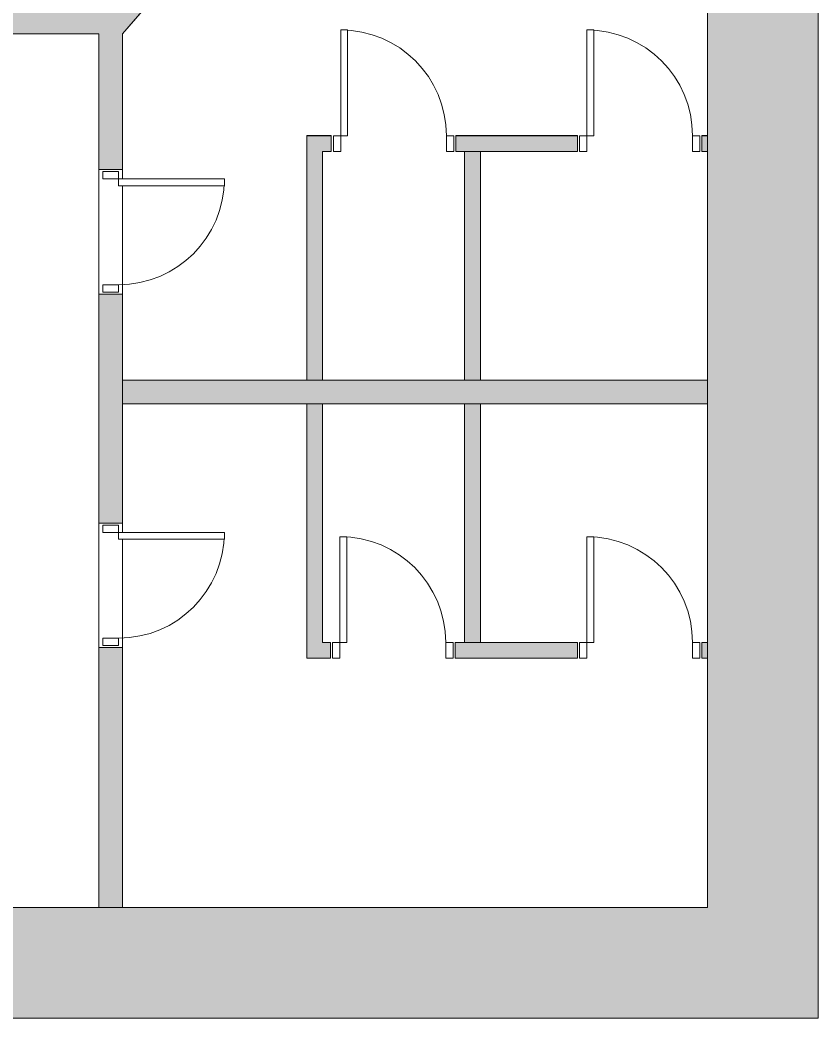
# Model space of a CAD drawing. Header units: centimetres. Extents: x -760 to 750, y -1383 to 587.
# Drawn here: x 245 to 750, y -1382 to -751 of the extents above; entities that cross this region are included whole.
import ezdxf

# ---------------------------------------------------------------- set-up
doc = ezdxf.new("R2010")
doc.units = ezdxf.units.CM
doc.header["$LTSCALE"] = 5
doc.layers.add('Structure - Floor Plan', color=7, linetype='Continuous')

# ---------------------------------------------------------------- blocks, each defined once
blk = doc.blocks.new('Group-2')
at = {"color": 255, "linetype": 'Continuous', "lineweight": 5, "transparency": 33554687}
blk.add_wipeout([(116.29, -1312.49), (294.62, -1312.49), (294.62, -759.73), (116.29, -759.73)], dxfattribs=at)
at = {"color": 7, "linetype": 'Continuous', "lineweight": 5, "transparency": 33554687, "flags": 128}
blk.add_lwpolyline([(116.29, -1312.49), (294.62, -1312.49), (294.62, -759.73), (116.29, -759.73)], close=True, dxfattribs=at)
blk = doc.blocks.new('Group-3')
at = {"color": 255, "linetype": 'Continuous', "lineweight": 5, "transparency": 33554687}
blk.add_wipeout([(309.62, -978.86), (679.66, -978.86), (679.66, -634.24), (417.96, -634.24), (309.62, -759.73)], dxfattribs=at)
at = {"color": 7, "linetype": 'Continuous', "lineweight": 5, "transparency": 33554687, "flags": 128}
blk.add_lwpolyline([(309.62, -978.86), (679.66, -978.86), (679.66, -634.24), (417.96, -634.24), (309.62, -759.73)], close=True, dxfattribs=at)
blk = doc.blocks.new('Group-4')
at = {"color": 255, "linetype": 'Continuous', "lineweight": 5, "transparency": 33554687}
blk.add_wipeout([(679.66, -993.86), (309.62, -993.86), (309.62, -1312.49), (679.66, -1312.49)], dxfattribs=at)
at = {"color": 7, "linetype": 'Continuous', "lineweight": 5, "transparency": 33554687, "flags": 128}
blk.add_lwpolyline([(679.66, -993.86), (309.62, -993.86), (309.62, -1312.49), (679.66, -1312.49)], close=True, dxfattribs=at)
blk = doc.blocks.new('Group-10')
at = {"color": 7, "linetype": 'Continuous', "lineweight": 5, "transparency": 33554687}
for p, q in [((302.75, -744.73), (411.1, -619.24)), ((309.62, -759.73), (417.96, -634.24))]:
    blk.add_line(p, q, dxfattribs=at)
blk = doc.blocks.new('Group-11')
at = {"color": 7, "transparency": 33554623}
blk.add_blockref('Group-10', (0, 0), dxfattribs=at)
blk = doc.blocks.new('Group-33')
at = {"color": 7, "linetype": 'Continuous', "lineweight": 5, "transparency": 33554687}
for p, q in [((679.66, -1312.49), (679.66, -77.74)), ((749.66, -1382.49), (749.66, -77.74))]:
    blk.add_line(p, q, dxfattribs=at)
blk = doc.blocks.new('Group-34')
at = {"color": 7, "transparency": 33554623}
blk.add_blockref('Group-33', (0, 0), dxfattribs=at)
blk = doc.blocks.new('Group-40')
at = {"color": 7, "linetype": 'Continuous', "lineweight": 5, "transparency": 33554687}
for p, q in [((426.1, -1154.85), (426.1, -993.86)), ((436.1, -1144.85), (436.1, -993.86))]:
    blk.add_line(p, q, dxfattribs=at)
blk = doc.blocks.new('Group-41')
at = {"color": 7, "transparency": 33554623}
blk.add_blockref('Group-40', (0, 0), dxfattribs=at)
blk = doc.blocks.new('Group-48')
at = {"color": 7, "linetype": 'Continuous', "lineweight": 5, "transparency": 33554687}
blk.add_line((-324.16, -759.73), (294.62, -759.73), dxfattribs=at)
blk = doc.blocks.new('Group-49')
at = {"color": 7, "transparency": 33554623}
blk.add_blockref('Group-48', (0, 0), dxfattribs=at)
blk = doc.blocks.new('Group-83')
at = {"color": 7, "linetype": 'Continuous', "lineweight": 5, "transparency": 33554687}
for p, q in [((679.66, -1312.49), (116.29, -1312.49)), ((749.66, -1382.49), (101.29, -1382.49))]:
    blk.add_line(p, q, dxfattribs=at)
blk = doc.blocks.new('Group-84')
at = {"color": 7, "transparency": 33554623}
blk.add_blockref('Group-83', (0, 0), dxfattribs=at)
blk = doc.blocks.new('Group-105')
at = {"color": 7, "linetype": 'Continuous', "lineweight": 5, "transparency": 33554687}
for p, q in [((-38.1, 5), (-38.1, -5)), ((38.1, 5), (38.1, -5))]:
    blk.add_line(p, q, dxfattribs=at)
blk = doc.blocks.new('Group-106')
at = {"color": 255, "linetype": 'Continuous', "lineweight": 5, "transparency": 33554687}
for points in [[(-38.1, 5), (-33.45, 5), (-33.45, -5), (-38.1, -5)], [(33.45, 5), (38.1, 5), (38.1, -5), (33.45, -5)]]:
    blk.add_wipeout(points, dxfattribs=at)
at = {"color": 7, "linetype": 'Continuous', "lineweight": 5, "transparency": 33554687, "flags": 128}
for points in [[(-38.1, 5), (-33.45, 5), (-33.45, -5), (-38.1, -5)], [(33.45, 5), (38.1, 5), (38.1, -5), (33.45, -5)]]:
    blk.add_lwpolyline(points, close=True, dxfattribs=at)
blk = doc.blocks.new('Group-107')
at = {"color": 7, "transparency": 33554687}
blk.add_blockref('Group-105', (0, 0), dxfattribs=at)
blk.add_blockref('Group-106', (0, 0), dxfattribs=at)
at = {"color": 7, "linetype": 'Continuous', "lineweight": 5, "transparency": 33554687}
for p, q in [((-38.1, 5), (-33.45, 5)), ((-33.45, 5), (-33.45, -5)), ((38.1, 5), (33.45, 5)), ((33.45, 5), (33.45, -5)), ((-38.1, -5), (-33.45, -5)), ((38.1, -5), (33.45, -5))]:
    blk.add_line(p, q, dxfattribs=at)
blk = doc.blocks.new('Group-108')
at = {"color": 7, "linetype": 'Continuous', "lineweight": 5, "transparency": 33554687}
blk.add_arc((-33.45, 5), 66.9, 0, 90, dxfattribs=at)
blk = doc.blocks.new('Group-109')
at = {"color": 255, "linetype": 'Continuous', "lineweight": 5, "transparency": 33554687}
blk.add_wipeout([(-33.45, 5), (-33.45, 71.9), (-29.05, 71.9), (-29.05, 5)], dxfattribs=at)
at = {"color": 7, "linetype": 'Continuous', "lineweight": 5, "transparency": 33554687, "flags": 128}
blk.add_lwpolyline([(-33.45, 5), (-33.45, 71.9), (-29.05, 71.9), (-29.05, 5)], close=True, dxfattribs=at)
blk = doc.blocks.new('Group-110')
at = {"color": 7, "transparency": 33554687}
blk.add_blockref('Group-109', (0, 0), dxfattribs=at)
at = {"color": 7, "linetype": 'Continuous', "lineweight": 5, "transparency": 33554687}
for p, q in [((-33.45, 5), (-33.45, 71.9)), ((-33.45, 71.9), (-29.05, 71.9)), ((-29.05, 5), (-29.05, 71.9)), ((-33.45, 5), (-29.05, 5))]:
    blk.add_line(p, q, dxfattribs=at)
blk = doc.blocks.new('Group-111')
at = {"color": 7, "transparency": 33554687}
blk.add_blockref('Group-110', (0, 0), dxfattribs=at)
blk = doc.blocks.new('Door (2D)-6')
at = {"color": 7, "transparency": 33554687}
blk.add_blockref('Group-107', (0, 0), dxfattribs=at)
at = {"color": 0, "flags": 1}
for tag in ['IFC_UUID', 'instanceID']:
    blk.add_attdef(tag, (294.62, -1148.04), '', height=0.018, dxfattribs=at)
at = {"color": 7, "transparency": 33554687}
blk.add_blockref('Group-108', (0, 0), dxfattribs=at)
blk.add_blockref('Group-111', (0, 0), dxfattribs=at)
blk = doc.blocks.new('Group-112')
at = {"color": 7, "linetype": 'Continuous', "lineweight": 5, "transparency": 33554687}
for p, q in [((-38.1, 5), (-38.1, -5)), ((38.1, 5), (38.1, -5))]:
    blk.add_line(p, q, dxfattribs=at)
blk = doc.blocks.new('Group-113')
at = {"color": 255, "linetype": 'Continuous', "lineweight": 5, "transparency": 33554687}
for points in [[(-38.1, 5), (-33.45, 5), (-33.45, -5), (-38.1, -5)], [(33.45, 5), (38.1, 5), (38.1, -5), (33.45, -5)]]:
    blk.add_wipeout(points, dxfattribs=at)
at = {"color": 7, "linetype": 'Continuous', "lineweight": 5, "transparency": 33554687, "flags": 128}
for points in [[(-38.1, 5), (-33.45, 5), (-33.45, -5), (-38.1, -5)], [(33.45, 5), (38.1, 5), (38.1, -5), (33.45, -5)]]:
    blk.add_lwpolyline(points, close=True, dxfattribs=at)
blk = doc.blocks.new('Group-114')
at = {"color": 7, "transparency": 33554687}
blk.add_blockref('Group-112', (0, 0), dxfattribs=at)
blk.add_blockref('Group-113', (0, 0), dxfattribs=at)
at = {"color": 7, "linetype": 'Continuous', "lineweight": 5, "transparency": 33554687}
for p, q in [((-38.1, 5), (-33.45, 5)), ((-33.45, 5), (-33.45, -5)), ((38.1, 5), (33.45, 5)), ((33.45, 5), (33.45, -5)), ((-38.1, -5), (-33.45, -5)), ((38.1, -5), (33.45, -5))]:
    blk.add_line(p, q, dxfattribs=at)
blk = doc.blocks.new('Group-115')
at = {"color": 7, "linetype": 'Continuous', "lineweight": 5, "transparency": 33554687}
blk.add_arc((-33.45, 5), 66.9, 0, 90, dxfattribs=at)
blk = doc.blocks.new('Group-116')
at = {"color": 255, "linetype": 'Continuous', "lineweight": 5, "transparency": 33554687}
blk.add_wipeout([(-33.45, 5), (-33.45, 71.9), (-29.05, 71.9), (-29.05, 5)], dxfattribs=at)
at = {"color": 7, "linetype": 'Continuous', "lineweight": 5, "transparency": 33554687, "flags": 128}
blk.add_lwpolyline([(-33.45, 5), (-33.45, 71.9), (-29.05, 71.9), (-29.05, 5)], close=True, dxfattribs=at)
blk = doc.blocks.new('Group-117')
at = {"color": 7, "transparency": 33554687}
blk.add_blockref('Group-116', (0, 0), dxfattribs=at)
at = {"color": 7, "linetype": 'Continuous', "lineweight": 5, "transparency": 33554687}
for p, q in [((-33.45, 5), (-33.45, 71.9)), ((-33.45, 71.9), (-29.05, 71.9)), ((-29.05, 5), (-29.05, 71.9)), ((-33.45, 5), (-29.05, 5))]:
    blk.add_line(p, q, dxfattribs=at)
blk = doc.blocks.new('Group-118')
at = {"color": 7, "transparency": 33554687}
blk.add_blockref('Group-117', (0, 0), dxfattribs=at)
blk = doc.blocks.new('Door (2D)-7')
at = {"color": 7, "transparency": 33554687}
blk.add_blockref('Group-114', (0, 0), dxfattribs=at)
at = {"color": 0, "flags": 1}
for tag in ['IFC_UUID', 'instanceID']:
    blk.add_attdef(tag, (294.62, -924.45), '', height=0.018, dxfattribs=at)
at = {"color": 7, "transparency": 33554687}
blk.add_blockref('Group-115', (0, 0), dxfattribs=at)
blk.add_blockref('Group-118', (0, 0), dxfattribs=at)
blk = doc.blocks.new('Group-119')
at = {"color": 7, "linetype": 'Continuous', "lineweight": 5, "transparency": 33554687}
for p, q in [((294.62, -759.73), (294.62, -845.71)), ((309.62, -759.73), (309.62, -845.71)), ((294.62, -845.71), (309.62, -845.71)), ((309.62, -924.45), (294.62, -924.45)), ((294.62, -924.45), (294.62, -1069.3)), ((309.62, -924.45), (309.62, -1069.3)), ((294.62, -1069.3), (309.62, -1069.3)), ((309.62, -1148.04), (294.62, -1148.04)), ((294.62, -1148.04), (294.62, -1312.49)), ((309.62, -1148.04), (309.62, -1312.49))]:
    blk.add_line(p, q, dxfattribs=at)
blk = doc.blocks.new('Group-120')
at = {"color": 7, "transparency": 33554623}
blk.add_blockref('Group-119', (0, 0), dxfattribs=at)
blk = doc.blocks.new('Group-121')
at = {"color": 7, "linetype": 'Continuous', "lineweight": 5, "transparency": 33554687}
for p, q in [((309.62, -978.86), (679.66, -978.86)), ((309.62, -993.86), (679.66, -993.86))]:
    blk.add_line(p, q, dxfattribs=at)
blk = doc.blocks.new('Group-122')
at = {"color": 7, "transparency": 33554623}
blk.add_blockref('Group-121', (0, 0), dxfattribs=at)
blk = doc.blocks.new('Group-123')
at = {"color": 7, "linetype": 'Continuous', "lineweight": 5, "transparency": 33554687}
for p, q in [((-38.1, 5), (-38.1, -5)), ((38.1, 5), (38.1, -5))]:
    blk.add_line(p, q, dxfattribs=at)
blk = doc.blocks.new('Group-124')
at = {"color": 255, "linetype": 'Continuous', "lineweight": 5, "transparency": 33554687}
for points in [[(-38.1, 5), (-33.45, 5), (-33.45, -5), (-38.1, -5)], [(33.45, 5), (38.1, 5), (38.1, -5), (33.45, -5)]]:
    blk.add_wipeout(points, dxfattribs=at)
at = {"color": 7, "linetype": 'Continuous', "lineweight": 5, "transparency": 33554687, "flags": 128}
for points in [[(-38.1, 5), (-33.45, 5), (-33.45, -5), (-38.1, -5)], [(33.45, 5), (38.1, 5), (38.1, -5), (33.45, -5)]]:
    blk.add_lwpolyline(points, close=True, dxfattribs=at)
blk = doc.blocks.new('Group-125')
at = {"color": 7, "transparency": 33554687}
blk.add_blockref('Group-123', (0, 0), dxfattribs=at)
blk.add_blockref('Group-124', (0, 0), dxfattribs=at)
at = {"color": 7, "linetype": 'Continuous', "lineweight": 5, "transparency": 33554687}
for p, q in [((-38.1, 5), (-33.45, 5)), ((-33.45, 5), (-33.45, -5)), ((38.1, 5), (33.45, 5)), ((33.45, 5), (33.45, -5)), ((-38.1, -5), (-33.45, -5)), ((38.1, -5), (33.45, -5))]:
    blk.add_line(p, q, dxfattribs=at)
blk = doc.blocks.new('Group-126')
at = {"color": 7, "linetype": 'Continuous', "lineweight": 5, "transparency": 33554687}
blk.add_arc((-33.45, 5), 66.9, 0, 90, dxfattribs=at)
blk = doc.blocks.new('Group-127')
at = {"color": 255, "linetype": 'Continuous', "lineweight": 5, "transparency": 33554687}
blk.add_wipeout([(-33.45, 5), (-33.45, 71.9), (-29.05, 71.9), (-29.05, 5)], dxfattribs=at)
at = {"color": 7, "linetype": 'Continuous', "lineweight": 5, "transparency": 33554687, "flags": 128}
blk.add_lwpolyline([(-33.45, 5), (-33.45, 71.9), (-29.05, 71.9), (-29.05, 5)], close=True, dxfattribs=at)
blk = doc.blocks.new('Group-128')
at = {"color": 7, "transparency": 33554687}
blk.add_blockref('Group-127', (0, 0), dxfattribs=at)
at = {"color": 7, "linetype": 'Continuous', "lineweight": 5, "transparency": 33554687}
for p, q in [((-33.45, 5), (-33.45, 71.9)), ((-33.45, 71.9), (-29.05, 71.9)), ((-29.05, 5), (-29.05, 71.9)), ((-33.45, 5), (-29.05, 5))]:
    blk.add_line(p, q, dxfattribs=at)
blk = doc.blocks.new('Group-129')
at = {"color": 7, "transparency": 33554687}
blk.add_blockref('Group-128', (0, 0), dxfattribs=at)
blk = doc.blocks.new('Door (2D)-8')
at = {"color": 7, "transparency": 33554687}
blk.add_blockref('Group-125', (0, 0), dxfattribs=at)
at = {"color": 0, "flags": 1}
for tag in ['IFC_UUID', 'instanceID']:
    blk.add_attdef(tag, (441.23, -1154.85), '', height=0.018, dxfattribs=at)
at = {"color": 7, "transparency": 33554687}
blk.add_blockref('Group-126', (0, 0), dxfattribs=at)
blk.add_blockref('Group-129', (0, 0), dxfattribs=at)
blk = doc.blocks.new('Group-130')
at = {"color": 7, "linetype": 'Continuous', "lineweight": 5, "transparency": 33554687}
for p, q in [((-38.1, 5), (-38.1, -5)), ((38.1, 5), (38.1, -5))]:
    blk.add_line(p, q, dxfattribs=at)
blk = doc.blocks.new('Group-131')
at = {"color": 255, "linetype": 'Continuous', "lineweight": 5, "transparency": 33554687}
for points in [[(-38.1, 5), (-33.45, 5), (-33.45, -5), (-38.1, -5)], [(33.45, 5), (38.1, 5), (38.1, -5), (33.45, -5)]]:
    blk.add_wipeout(points, dxfattribs=at)
at = {"color": 7, "linetype": 'Continuous', "lineweight": 5, "transparency": 33554687, "flags": 128}
for points in [[(-38.1, 5), (-33.45, 5), (-33.45, -5), (-38.1, -5)], [(33.45, 5), (38.1, 5), (38.1, -5), (33.45, -5)]]:
    blk.add_lwpolyline(points, close=True, dxfattribs=at)
blk = doc.blocks.new('Group-132')
at = {"color": 7, "transparency": 33554687}
blk.add_blockref('Group-130', (0, 0), dxfattribs=at)
blk.add_blockref('Group-131', (0, 0), dxfattribs=at)
at = {"color": 7, "linetype": 'Continuous', "lineweight": 5, "transparency": 33554687}
for p, q in [((-38.1, 5), (-33.45, 5)), ((-33.45, 5), (-33.45, -5)), ((38.1, 5), (33.45, 5)), ((33.45, 5), (33.45, -5)), ((-38.1, -5), (-33.45, -5)), ((38.1, -5), (33.45, -5))]:
    blk.add_line(p, q, dxfattribs=at)
blk = doc.blocks.new('Group-133')
at = {"color": 7, "linetype": 'Continuous', "lineweight": 5, "transparency": 33554687}
blk.add_arc((-33.45, 5), 66.9, 0, 90, dxfattribs=at)
blk = doc.blocks.new('Group-134')
at = {"color": 255, "linetype": 'Continuous', "lineweight": 5, "transparency": 33554687}
blk.add_wipeout([(-33.45, 5), (-33.45, 71.9), (-29.05, 71.9), (-29.05, 5)], dxfattribs=at)
at = {"color": 7, "linetype": 'Continuous', "lineweight": 5, "transparency": 33554687, "flags": 128}
blk.add_lwpolyline([(-33.45, 5), (-33.45, 71.9), (-29.05, 71.9), (-29.05, 5)], close=True, dxfattribs=at)
blk = doc.blocks.new('Group-135')
at = {"color": 7, "transparency": 33554687}
blk.add_blockref('Group-134', (0, 0), dxfattribs=at)
at = {"color": 7, "linetype": 'Continuous', "lineweight": 5, "transparency": 33554687}
for p, q in [((-33.45, 5), (-33.45, 71.9)), ((-33.45, 71.9), (-29.05, 71.9)), ((-29.05, 5), (-29.05, 71.9)), ((-33.45, 5), (-29.05, 5))]:
    blk.add_line(p, q, dxfattribs=at)
blk = doc.blocks.new('Group-136')
at = {"color": 7, "transparency": 33554687}
blk.add_blockref('Group-135', (0, 0), dxfattribs=at)
blk = doc.blocks.new('Door (2D)-9')
at = {"color": 7, "transparency": 33554687}
blk.add_blockref('Group-132', (0, 0), dxfattribs=at)
at = {"color": 0, "flags": 1}
for tag in ['instanceID', 'IFC_UUID']:
    blk.add_attdef(tag, (597.42, -1154.85), '', height=0.018, dxfattribs=at)
at = {"color": 7, "transparency": 33554687}
blk.add_blockref('Group-133', (0, 0), dxfattribs=at)
blk.add_blockref('Group-136', (0, 0), dxfattribs=at)
blk = doc.blocks.new('Group-137')
at = {"color": 7, "linetype": 'Continuous', "lineweight": 5, "transparency": 33554687}
for p, q in [((436.1, -1144.85), (441.23, -1144.85)), ((441.23, -1154.85), (441.23, -1144.85)), ((519.97, -1144.85), (597.42, -1144.85)), ((519.97, -1144.85), (519.97, -1154.85)), ((597.42, -1154.85), (597.42, -1144.85)), ((676.16, -1144.85), (679.66, -1144.85)), ((676.16, -1144.85), (676.16, -1154.85)), ((426.1, -1154.85), (441.23, -1154.85)), ((519.97, -1154.85), (597.42, -1154.85)), ((676.16, -1154.85), (679.66, -1154.85))]:
    blk.add_line(p, q, dxfattribs=at)
blk = doc.blocks.new('Group-138')
at = {"color": 7, "transparency": 33554623}
blk.add_blockref('Group-137', (0, 0), dxfattribs=at)
blk = doc.blocks.new('Group-139')
at = {"color": 7, "linetype": 'Continuous', "lineweight": 5, "transparency": 33554687}
for p, q in [((526.04, -1144.85), (526.04, -993.86)), ((536.04, -1144.85), (536.04, -993.86))]:
    blk.add_line(p, q, dxfattribs=at)
blk = doc.blocks.new('Group-140')
at = {"color": 7, "transparency": 33554623}
blk.add_blockref('Group-139', (0, 0), dxfattribs=at)
blk = doc.blocks.new('Group-141')
at = {"color": 7, "linetype": 'Continuous', "lineweight": 5, "transparency": 33554687}
for p, q in [((426.1, -978.86), (426.1, -824.24)), ((436.1, -978.86), (436.1, -834.24))]:
    blk.add_line(p, q, dxfattribs=at)
blk = doc.blocks.new('Group-142')
at = {"color": 7, "transparency": 33554623}
blk.add_blockref('Group-141', (0, 0), dxfattribs=at)
blk = doc.blocks.new('Group-143')
at = {"color": 7, "linetype": 'Continuous', "lineweight": 5, "transparency": 33554687}
for p, q in [((-38.1, 5), (-38.1, -5)), ((38.1, 5), (38.1, -5))]:
    blk.add_line(p, q, dxfattribs=at)
blk = doc.blocks.new('Group-144')
at = {"color": 255, "linetype": 'Continuous', "lineweight": 5, "transparency": 33554687}
for points in [[(-38.1, 5), (-33.45, 5), (-33.45, -5), (-38.1, -5)], [(33.45, 5), (38.1, 5), (38.1, -5), (33.45, -5)]]:
    blk.add_wipeout(points, dxfattribs=at)
at = {"color": 7, "linetype": 'Continuous', "lineweight": 5, "transparency": 33554687, "flags": 128}
for points in [[(-38.1, 5), (-33.45, 5), (-33.45, -5), (-38.1, -5)], [(33.45, 5), (38.1, 5), (38.1, -5), (33.45, -5)]]:
    blk.add_lwpolyline(points, close=True, dxfattribs=at)
blk = doc.blocks.new('Group-145')
at = {"color": 7, "transparency": 33554687}
blk.add_blockref('Group-143', (0, 0), dxfattribs=at)
blk.add_blockref('Group-144', (0, 0), dxfattribs=at)
at = {"color": 7, "linetype": 'Continuous', "lineweight": 5, "transparency": 33554687}
for p, q in [((-38.1, 5), (-33.45, 5)), ((-33.45, 5), (-33.45, -5)), ((38.1, 5), (33.45, 5)), ((33.45, 5), (33.45, -5)), ((-38.1, -5), (-33.45, -5)), ((38.1, -5), (33.45, -5))]:
    blk.add_line(p, q, dxfattribs=at)
blk = doc.blocks.new('Group-146')
at = {"color": 7, "linetype": 'Continuous', "lineweight": 5, "transparency": 33554687}
blk.add_arc((-33.45, 5), 66.9, 0, 90, dxfattribs=at)
blk = doc.blocks.new('Group-147')
at = {"color": 255, "linetype": 'Continuous', "lineweight": 5, "transparency": 33554687}
blk.add_wipeout([(-33.45, 5), (-33.45, 71.9), (-29.05, 71.9), (-29.05, 5)], dxfattribs=at)
at = {"color": 7, "linetype": 'Continuous', "lineweight": 5, "transparency": 33554687, "flags": 128}
blk.add_lwpolyline([(-33.45, 5), (-33.45, 71.9), (-29.05, 71.9), (-29.05, 5)], close=True, dxfattribs=at)
blk = doc.blocks.new('Group-148')
at = {"color": 7, "transparency": 33554687}
blk.add_blockref('Group-147', (0, 0), dxfattribs=at)
at = {"color": 7, "linetype": 'Continuous', "lineweight": 5, "transparency": 33554687}
for p, q in [((-33.45, 5), (-33.45, 71.9)), ((-33.45, 71.9), (-29.05, 71.9)), ((-29.05, 5), (-29.05, 71.9)), ((-33.45, 5), (-29.05, 5))]:
    blk.add_line(p, q, dxfattribs=at)
blk = doc.blocks.new('Group-149')
at = {"color": 7, "transparency": 33554687}
blk.add_blockref('Group-148', (0, 0), dxfattribs=at)
blk = doc.blocks.new('Door (2D)-10')
at = {"color": 7, "transparency": 33554687}
blk.add_blockref('Group-145', (0, 0), dxfattribs=at)
at = {"color": 0, "flags": 1}
for tag in ['instanceID', 'IFC_UUID']:
    blk.add_attdef(tag, (597.42, -834.24), '', height=0.018, dxfattribs=at)
at = {"color": 7, "transparency": 33554687}
blk.add_blockref('Group-146', (0, 0), dxfattribs=at)
blk.add_blockref('Group-149', (0, 0), dxfattribs=at)
blk = doc.blocks.new('Group-150')
at = {"color": 7, "linetype": 'Continuous', "lineweight": 5, "transparency": 33554687}
for p, q in [((-38.1, 5), (-38.1, -5)), ((38.1, 5), (38.1, -5))]:
    blk.add_line(p, q, dxfattribs=at)
blk = doc.blocks.new('Group-151')
at = {"color": 255, "linetype": 'Continuous', "lineweight": 5, "transparency": 33554687}
for points in [[(-38.1, 5), (-33.45, 5), (-33.45, -5), (-38.1, -5)], [(33.45, 5), (38.1, 5), (38.1, -5), (33.45, -5)]]:
    blk.add_wipeout(points, dxfattribs=at)
at = {"color": 7, "linetype": 'Continuous', "lineweight": 5, "transparency": 33554687, "flags": 128}
for points in [[(-38.1, 5), (-33.45, 5), (-33.45, -5), (-38.1, -5)], [(33.45, 5), (38.1, 5), (38.1, -5), (33.45, -5)]]:
    blk.add_lwpolyline(points, close=True, dxfattribs=at)
blk = doc.blocks.new('Group-152')
at = {"color": 7, "transparency": 33554687}
blk.add_blockref('Group-150', (0, 0), dxfattribs=at)
blk.add_blockref('Group-151', (0, 0), dxfattribs=at)
at = {"color": 7, "linetype": 'Continuous', "lineweight": 5, "transparency": 33554687}
for p, q in [((-38.1, 5), (-33.45, 5)), ((-33.45, 5), (-33.45, -5)), ((38.1, 5), (33.45, 5)), ((33.45, 5), (33.45, -5)), ((-38.1, -5), (-33.45, -5)), ((38.1, -5), (33.45, -5))]:
    blk.add_line(p, q, dxfattribs=at)
blk = doc.blocks.new('Group-153')
at = {"color": 7, "linetype": 'Continuous', "lineweight": 5, "transparency": 33554687}
blk.add_arc((-33.45, 5), 66.9, 0, 90, dxfattribs=at)
blk = doc.blocks.new('Group-154')
at = {"color": 255, "linetype": 'Continuous', "lineweight": 5, "transparency": 33554687}
blk.add_wipeout([(-33.45, 5), (-33.45, 71.9), (-29.05, 71.9), (-29.05, 5)], dxfattribs=at)
at = {"color": 7, "linetype": 'Continuous', "lineweight": 5, "transparency": 33554687, "flags": 128}
blk.add_lwpolyline([(-33.45, 5), (-33.45, 71.9), (-29.05, 71.9), (-29.05, 5)], close=True, dxfattribs=at)
blk = doc.blocks.new('Group-155')
at = {"color": 7, "transparency": 33554687}
blk.add_blockref('Group-154', (0, 0), dxfattribs=at)
at = {"color": 7, "linetype": 'Continuous', "lineweight": 5, "transparency": 33554687}
for p, q in [((-33.45, 5), (-33.45, 71.9)), ((-33.45, 71.9), (-29.05, 71.9)), ((-29.05, 5), (-29.05, 71.9)), ((-33.45, 5), (-29.05, 5))]:
    blk.add_line(p, q, dxfattribs=at)
blk = doc.blocks.new('Group-156')
at = {"color": 7, "transparency": 33554687}
blk.add_blockref('Group-155', (0, 0), dxfattribs=at)
blk = doc.blocks.new('Door (2D)-11')
at = {"color": 7, "transparency": 33554687}
blk.add_blockref('Group-152', (0, 0), dxfattribs=at)
at = {"color": 0, "flags": 1}
for tag in ['IFC_UUID', 'instanceID']:
    blk.add_attdef(tag, (441.7, -834.24), '', height=0.018, dxfattribs=at)
at = {"color": 7, "transparency": 33554687}
blk.add_blockref('Group-153', (0, 0), dxfattribs=at)
blk.add_blockref('Group-156', (0, 0), dxfattribs=at)
blk = doc.blocks.new('Group-157')
at = {"color": 7, "linetype": 'Continuous', "lineweight": 5, "transparency": 33554687}
for p, q in [((426.1, -824.24), (441.7, -824.24)), ((441.7, -834.24), (441.7, -824.24)), ((520.44, -824.24), (597.42, -824.24)), ((520.44, -824.24), (520.44, -834.24)), ((597.42, -834.24), (597.42, -824.24)), ((676.16, -824.24), (679.66, -824.24)), ((676.16, -824.24), (676.16, -834.24)), ((436.1, -834.24), (441.7, -834.24)), ((520.44, -834.24), (597.42, -834.24)), ((676.16, -834.24), (679.66, -834.24))]:
    blk.add_line(p, q, dxfattribs=at)
blk = doc.blocks.new('Group-158')
at = {"color": 7, "transparency": 33554623}
blk.add_blockref('Group-157', (0, 0), dxfattribs=at)
blk = doc.blocks.new('Group-159')
at = {"color": 7, "linetype": 'Continuous', "lineweight": 5, "transparency": 33554687}
for p, q in [((526.04, -978.86), (526.04, -834.24)), ((536.04, -978.86), (536.04, -834.24))]:
    blk.add_line(p, q, dxfattribs=at)
blk = doc.blocks.new('Group-160')
at = {"color": 7, "transparency": 33554623}
blk.add_blockref('Group-159', (0, 0), dxfattribs=at)

msp = doc.modelspace()

# ---------------------------------------------------------------- linework, layer by layer
at = {"layer": 'Structure - Floor Plan', "color": 7, "linetype": 'Continuous', "lineweight": 5, "transparency": 33554687}
for q in [(749.6579, -77.7432), (101.2868, -1382.4944)]:
    msp.add_line((749.6579, -1382.4944), q, dxfattribs=at)

# ---------------------------------------------------------------- wipeouts: each hides what was drawn before it
at = {"color": 255, "linetype": 'Continuous', "lineweight": 5, "transparency": 33554687}
for points in [[(309.6203, -978.8625), (679.6579, -978.8625), (679.6579, -634.2373), (417.962, -634.2373), (309.6203, -759.7329)], [(116.2868, -1312.4944), (294.6203, -1312.4944), (294.6203, -759.7329), (116.2868, -759.7329)], [(679.6579, -993.8625), (309.6203, -993.8625), (309.6203, -1312.4944), (679.6579, -1312.4944)]]:
    msp.add_wipeout(points, dxfattribs=at).dxf.layer = 'Structure - Floor Plan'

# ---------------------------------------------------------------- next in the draw order: linework, layer by layer
at = {"layer": 'Structure - Floor Plan', "color": 7, "linetype": 'Continuous', "lineweight": 5, "transparency": 33554687, "flags": 128}
for points in [[(309.6203, -978.8625), (679.6579, -978.8625), (679.6579, -634.2373), (417.962, -634.2373), (309.6203, -759.7329)], [(116.2868, -1312.4944), (294.6203, -1312.4944), (294.6203, -759.7329), (116.2868, -759.7329)], [(679.6579, -993.8625), (309.6203, -993.8625), (309.6203, -1312.4944), (679.6579, -1312.4944)]]:
    msp.add_lwpolyline(points, close=True, dxfattribs=at)
at = {"layer": 'Structure - Floor Plan', "color": 7, "linetype": 'Continuous', "lineweight": 5, "transparency": 33554687}
for points in [[(309.6203, -759.7329), (309.6203, -759.7329), (417.962, -634.2373), (417.962, -634.2373), (309.6203, -759.7329)], [(679.6579, -978.8625), (679.6579, -634.2373), (417.962, -634.2373), (309.6203, -759.7329)], [(309.6203, -759.7329), (417.962, -634.2373), (679.6579, -634.2373), (679.6579, -978.8625)], [(679.6579, -634.2373), (679.6579, -634.2373), (679.6579, -978.8625), (679.6579, -978.8625), (679.6579, -634.2373)], [(116.2868, -759.7329), (116.2868, -759.7329), (294.6203, -759.7329), (294.6203, -759.7329), (116.2868, -759.7329)], [(294.6203, -759.7329), (116.2868, -759.7329), (116.2868, -1312.4944), (294.6203, -1312.4944), (294.6203, -759.7329)], [(294.6203, -1312.4944), (116.2868, -1312.4944), (116.2868, -759.7329), (294.6203, -759.7329), (294.6203, -1312.4944)], [(294.6203, -759.7329), (294.6203, -759.7329), (294.6203, -1312.4944), (294.6203, -1312.4944), (294.6203, -759.7329)], [(309.6203, -759.7329), (309.6203, -978.8625), (679.6579, -978.8625)], [(679.6579, -978.8625), (309.6203, -978.8625), (309.6203, -759.7329)], [(309.6203, -978.8625), (309.6203, -978.8625), (309.6203, -759.7329), (309.6203, -759.7329), (309.6203, -978.8625)], [(679.6579, -978.8625), (679.6579, -978.8625), (309.6203, -978.8625), (309.6203, -978.8625), (679.6579, -978.8625)], [(309.6203, -1312.4944), (309.6203, -1312.4944), (309.6203, -993.8625), (309.6203, -993.8625), (309.6203, -1312.4944)], [(309.6203, -993.8625), (309.6203, -993.8625), (679.6579, -993.8625), (679.6579, -993.8625), (309.6203, -993.8625)], [(309.6203, -1312.4944), (679.6579, -1312.4944), (679.6579, -993.8625), (309.6203, -993.8625), (309.6203, -1312.4944)], [(309.6203, -993.8625), (679.6579, -993.8625), (679.6579, -1312.4944), (309.6203, -1312.4944), (309.6203, -993.8625)], [(679.6579, -993.8625), (679.6579, -993.8625), (679.6579, -1312.4944), (679.6579, -1312.4944), (679.6579, -993.8625)], [(294.6203, -1312.4944), (294.6203, -1312.4944), (116.2868, -1312.4944), (116.2868, -1312.4944), (294.6203, -1312.4944)], [(679.6579, -1312.4944), (679.6579, -1312.4944), (309.6203, -1312.4944), (309.6203, -1312.4944), (679.6579, -1312.4944)]]:
    msp.add_lwpolyline(points, dxfattribs=at)

# ---------------------------------------------------------------- next in the draw order: block references
at = {"layer": 'Structure - Floor Plan', "color": 7, "transparency": 33554623}
for name in ['Group-3', 'Group-2', 'Group-4']:
    msp.add_blockref(name, (0, 0), dxfattribs=at)

# ---------------------------------------------------------------- next in the draw order: linework, layer by layer
at = {"layer": 'Structure - Floor Plan', "color": 7, "linetype": 'Continuous', "lineweight": 5, "transparency": 33554687}
for p, q in [((679.6579, -1312.4944), (679.6579, -77.7432)), ((309.6203, -759.7329), (417.962, -634.2373)), ((-324.1596, -759.7329), (294.6203, -759.7329)), ((426.1033, -978.8625), (426.1033, -824.242)), ((436.1033, -978.8625), (436.1033, -834.242)), ((526.0399, -978.8625), (526.0399, -834.242)), ((536.0399, -978.8625), (536.0399, -834.242)), ((309.6203, -978.8625), (679.6579, -978.8625)), ((309.6203, -993.8625), (679.6579, -993.8625)), ((426.1033, -1154.8503), (426.1033, -993.8625)), ((436.1033, -1144.8503), (436.1033, -993.8625)), ((526.0399, -1144.8503), (526.0399, -993.8625)), ((536.0399, -1144.8503), (536.0399, -993.8625)), ((679.6579, -1312.4944), (116.2868, -1312.4944))]:
    msp.add_line(p, q, dxfattribs=at)
at = {"layer": 'Structure - Floor Plan', "color": 255, "linetype": 'Continuous', "transparency": 33554687}
for points in [[(679.6579, -77.7432), (679.6579, -1312.4944), (749.6579, -77.7432), (749.6579, -1382.4944)], [(411.0952, -619.2373), (302.7535, -744.7329), (417.962, -634.2373), (309.6203, -759.7329)], [(-317.1174, -744.7329), (-324.1596, -759.7329), (302.7535, -744.7329), (309.6203, -759.7329)], [(309.6203, -759.7329), (294.6203, -759.7329), (309.6203, -845.7063), (294.6203, -845.7063)], [(426.1033, -824.242), (426.1033, -978.8625), (436.1033, -834.242), (436.1033, -978.8625)], [(426.1033, -824.242), (436.1033, -834.242), (441.7016, -824.242), (441.7016, -834.242)], [(597.4231, -824.242), (520.4416, -824.242), (597.4231, -834.242), (520.4416, -834.242)], [(679.6579, -834.242), (679.6579, -824.242), (676.1631, -834.242), (676.1631, -824.242)], [(526.0399, -834.242), (526.0399, -978.8625), (536.0399, -834.242), (536.0399, -978.8625)], [(309.6203, -1069.302), (309.6203, -924.4463), (294.6203, -1069.302), (294.6203, -924.4463)], [(679.6579, -978.8625), (309.6203, -978.8625), (679.6579, -993.8625), (309.6203, -993.8625)], [(426.1033, -993.8625), (426.1033, -1154.8503), (436.1033, -993.8625), (436.1033, -1144.8503)], [(526.0399, -993.8625), (526.0399, -1144.8503), (536.0399, -993.8625), (536.0399, -1144.8503)], [(294.6203, -1312.4944), (309.6203, -1312.4944), (294.6203, -1148.042), (309.6203, -1148.042)], [(436.1033, -1144.8503), (426.1033, -1154.8503), (441.2343, -1144.8503), (441.2343, -1154.8503)], [(597.4231, -1144.8503), (519.9743, -1144.8503), (597.4231, -1154.8503), (519.9743, -1154.8503)], [(679.6579, -1154.8503), (679.6579, -1144.8503), (676.1631, -1154.8503), (676.1631, -1144.8503)], [(101.2868, -1382.4944), (749.6579, -1382.4944), (116.2868, -1312.4944), (679.6579, -1312.4944)]]:
    msp.add_solid(points, dxfattribs=at)

# ---------------------------------------------------------------- next in the draw order: block references
at = {"layer": 'Structure - Floor Plan', "color": 7, "transparency": 33554623}
for name in ['Group-34', 'Group-11', 'Group-49', 'Group-142', 'Group-160', 'Group-122', 'Group-41', 'Group-140', 'Group-84']:
    msp.add_blockref(name, (0, 0), dxfattribs=at)

# ---------------------------------------------------------------- next in the draw order: block references
at = {"layer": 'Structure - Floor Plan', "color": 7, "transparency": 33554687}
for name, p in [('Door (2D)-11', (481.0716, -829.242)), ('Door (2D)-10', (636.7931, -829.242)), ('Door (2D)-8', (480.6043, -1149.8503)), ('Door (2D)-9', (636.7931, -1149.8503))]:
    msp.add_blockref(name, p, dxfattribs=at)
at = {"layer": 'Structure - Floor Plan', "color": 7, "transparency": 33554687, "rotation": 270}
for name, p in [('Door (2D)-7', (302.1203, -885.0763)), ('Door (2D)-6', (302.1203, -1108.672))]:
    msp.add_blockref(name, p, dxfattribs=at)

# ---------------------------------------------------------------- next in the draw order: linework, layer by layer
at = {"layer": 'Structure - Floor Plan', "color": 7, "linetype": 'Continuous', "lineweight": 5, "transparency": 33554687}
for p, q in [((294.6203, -759.7329), (294.6203, -845.7063)), ((309.6203, -759.7329), (309.6203, -845.7063)), ((426.1033, -824.242), (441.7016, -824.242)), ((441.7016, -834.242), (441.7016, -824.242)), ((520.4416, -824.242), (597.4231, -824.242)), ((520.4416, -824.242), (520.4416, -834.242)), ((597.4231, -834.242), (597.4231, -824.242)), ((676.1631, -824.242), (679.6579, -824.242)), ((676.1631, -824.242), (676.1631, -834.242)), ((436.1033, -834.242), (441.7016, -834.242)), ((520.4416, -834.242), (597.4231, -834.242)), ((676.1631, -834.242), (679.6579, -834.242)), ((294.6203, -845.7063), (309.6203, -845.7063)), ((309.6203, -924.4463), (294.6203, -924.4463)), ((294.6203, -924.4463), (294.6203, -1069.302)), ((309.6203, -924.4463), (309.6203, -1069.302)), ((294.6203, -1069.302), (309.6203, -1069.302)), ((309.6203, -1148.042), (294.6203, -1148.042)), ((294.6203, -1148.042), (294.6203, -1312.4944)), ((309.6203, -1148.042), (309.6203, -1312.4944)), ((436.1033, -1144.8503), (441.2343, -1144.8503)), ((441.2343, -1154.8503), (441.2343, -1144.8503)), ((519.9743, -1144.8503), (597.4231, -1144.8503)), ((519.9743, -1144.8503), (519.9743, -1154.8503)), ((597.4231, -1154.8503), (597.4231, -1144.8503)), ((676.1631, -1144.8503), (679.6579, -1144.8503)), ((676.1631, -1144.8503), (676.1631, -1154.8503)), ((426.1033, -1154.8503), (441.2343, -1154.8503)), ((519.9743, -1154.8503), (597.4231, -1154.8503)), ((676.1631, -1154.8503), (679.6579, -1154.8503))]:
    msp.add_line(p, q, dxfattribs=at)

# ---------------------------------------------------------------- next in the draw order: block references
at = {"layer": 'Structure - Floor Plan', "color": 7, "transparency": 33554623}
for name in ['Group-120', 'Group-158', 'Group-138']:
    msp.add_blockref(name, (0, 0), dxfattribs=at)

doc.saveas('drawing.dxf')
